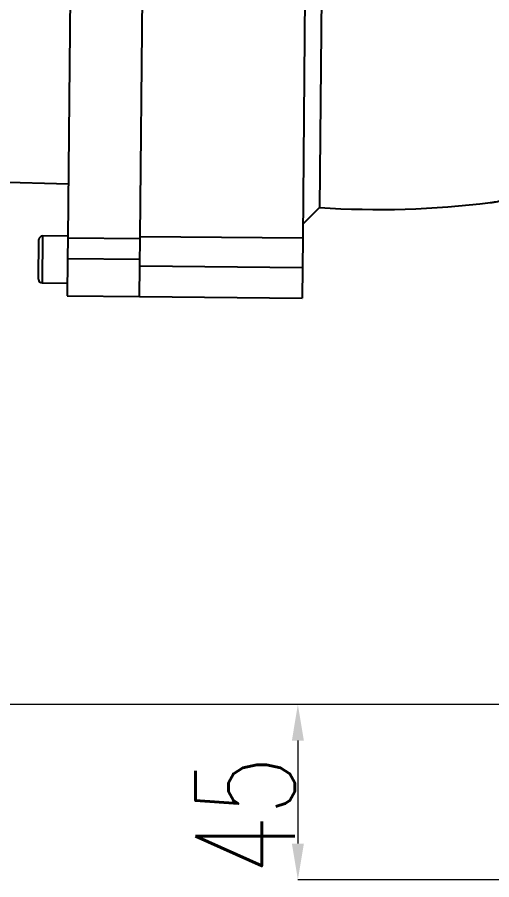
# Model space of a CAD drawing. Header units: millimetres. Extents: x 1663 to 4708, y 540 to 2693.
# Drawn here: x 2796.5 to 2927.8, y 892.8 to 1131.4 of the extents above; entities that cross this region are included whole.
import ezdxf

# ---------------------------------------------------------------- set-up
doc = ezdxf.new("R2010")
doc.units = ezdxf.units.MM
doc.layers.add('AM_5', color=3, linetype='Continuous', lineweight=25)
doc.styles.add('SLDTEXTSTYLE1', font='txt.shx', dxfattribs={"width": 0.7, "bigfont": 'gbcbig.shx'})
doc.dimstyles.new('SLDDIMSTYLE12$0', dxfattribs={"dimtxt": 12, "dimasz": 10, "dimexe": 0, "dimexo": 0.0625, "dimgap": 0.875, "dimtad": 1, "dimdec": 1, "dimlfac": 1.8, "dimrnd": 1e-09, "dimzin": 12, "dimdsep": 46, "dimtxsty": 'SLDTEXTSTYLE1', "dimcen": 0.09, "dimdle": 8.16, "dimclrd": 3, "dimclre": 3, "dimadec": 0, "dimazin": 3, "dimtfac": 1, "dimtdec": 1, "dimtofl": 0, "dimtmove": 0, "dimatfit": 3, "dimfxl": 0, "dimfrac": 2, "dimtolj": 1, "dimlwd": 5, "dimlwe": 5, "dimarcsym": 0})

# ---------------------------------------------------------------- blocks, each defined once
blk = doc.blocks.new('*D60')
at = {"layer": 'AM_5', "color": 3, "lineweight": 5, "transparency": 16777216}
blk.add_line((3048.86, 1280.13), (2781.7, 1280.13), dxfattribs=at)
at = {"layer": 'AM_5', "color": 3, "linetype": 'Continuous', "lineweight": 5, "transparency": 16777216}
for p, q in [((2781.7, 1270.13), (2781.7, 951.26)), ((3046.96, 941.26), (2781.7, 941.26))]:
    blk.add_line(p, q, dxfattribs=at)
at = {"layer": 'AM_5', "color": 3, "transparency": 16777216}
for points in [[(2780.04, 1270.13), (2783.37, 1270.13), (2781.7, 1280.13)], [(2780.04, 951.26), (2783.37, 951.26), (2781.7, 941.26)]]:
    blk.add_solid(points, dxfattribs=at)
at = {"layer": 'Defpoints', "color": 0, "transparency": 16777216}
for p in [(3048.92, 1280.13), (2781.7, 941.26), (3047.02, 941.26)]:
    blk.add_point(p, dxfattribs=at)
at = {"layer": 'AM_5', "color": 0, "transparency": 16777216, "insert": (2767.11, 999.56), "char_height": 12, "attachment_point": 5, "rotation": 90, "style": 'SLDTEXTSTYLE1'}
blk.add_mtext('\\A1;{\\H2.28571x;340}', dxfattribs=at)
blk = doc.blocks.new('*D75')
at = {"layer": 'AM_5', "color": 3, "lineweight": 5, "transparency": 16777216}
blk.add_line((3046.96, 941.26), (2874.12, 941.26), dxfattribs=at)
at = {"layer": 'AM_5', "color": 3, "linetype": 'Continuous', "lineweight": 5, "transparency": 16777216}
for p, q in [((2874.12, 931.26), (2874.12, 902.78)), ((3046.07, 892.78), (2874.12, 892.78))]:
    blk.add_line(p, q, dxfattribs=at)
at = {"layer": 'AM_5', "color": 3, "transparency": 16777216}
for points in [[(2872.46, 931.26), (2875.79, 931.26), (2874.12, 941.26)], [(2872.46, 902.78), (2875.79, 902.78), (2874.12, 892.78)]]:
    blk.add_solid(points, dxfattribs=at)
at = {"layer": 'Defpoints', "color": 0, "transparency": 16777216}
for p in [(3047.02, 941.26), (2874.12, 892.78), (3046.13, 892.78)]:
    blk.add_point(p, dxfattribs=at)
at = {"layer": 'AM_5', "color": 0, "transparency": 16777216, "insert": (2859.53, 910.57), "char_height": 12, "attachment_point": 5, "rotation": 90, "style": 'SLDTEXTSTYLE1'}
blk.add_mtext('\\A1;{\\H2.28571x;45}', dxfattribs=at)

msp = doc.modelspace()

# ---------------------------------------------------------------- linework, layer by layer
at = {"color": 7, "linetype": 'Continuous', "lineweight": 25}
for p, q in [((2881.001, 1173.683), (2880.122, 1078.759)), ((2811.263, 1156.316), (2810.468, 1070.402)), ((2830.472, 1070.703), (2831.262, 1156.131)), ((2876.26, 1155.715), (2875.47, 1070.286)), ((2549.485, 1092.306), (2810.606, 1085.331)), ((2875.505, 1074.137), (2880.122, 1078.759)), ((2927.381, 1080.126), (2927.775, 1080.148)), ((2802.361, 1058.906), (2802.463, 1069.906)), ((2803.472, 1070.896), (2803.352, 1057.897)), ((2810.472, 1070.831), (2803.472, 1070.896)), ((2810.468, 1070.402), (2810.414, 1064.552)), ((2810.468, 1070.402), (2830.467, 1070.217)), ((2830.396, 1062.499), (2830.472, 1070.703)), ((2875.47, 1070.286), (2830.472, 1070.703)), ((2875.47, 1070.286), (2875.394, 1062.083)), ((2810.414, 1064.552), (2810.319, 1054.332)), ((2830.413, 1064.367), (2810.414, 1064.552)), ((2830.318, 1054.147), (2830.396, 1062.499)), ((2875.394, 1062.083), (2830.396, 1062.499)), ((2875.394, 1062.083), (2875.317, 1053.731)), ((2803.352, 1057.897), (2810.352, 1057.832)), ((2810.319, 1054.332), (2830.318, 1054.147)), ((2830.318, 1054.147), (2875.317, 1053.731))]:
    msp.add_line(p, q, dxfattribs=at)
for centre, radius, start, end in [((2896.49, 1330.518), 252.291, 266.28025, 277.03387), ((2803.463, 1069.896), 1, 89.46975, 179.46975), ((2803.361, 1058.897), 1, 179.46975, 269.46975)]:
    msp.add_arc(centre, radius, start, end, dxfattribs=at)
msp.add_open_spline([(2927.381, 1080.126), (2927.384, 1080.126), (2927.394, 1080.128), (2927.531, 1080.149), (2927.815, 1080.193), (2928.163, 1080.248), (2928.538, 1080.307), (2929.043, 1080.388), (2929.706, 1080.497), (2930.552, 1080.638), (2931.975, 1080.881), (2934.169, 1081.274), (2937.301, 1081.877), (2940.81, 1082.607), (2944.361, 1083.405), (2947.808, 1084.234), (2951.241, 1085.109), (2956.224, 1086.455), (2962.75, 1088.38), (2970.683, 1090.958), (2975.957, 1092.866), (2978.559, 1093.807)], degree=3, knots=[0, 0, 0, 0, 0.00526226, 0.01732889, 0.03042658, 0.03998442, 0.05033012, 0.0615511, 0.07808269, 0.09656222, 0.11707484, 0.16763141, 0.22824004, 0.29910912, 0.36768872, 0.42849794, 0.49239051, 0.55938851, 0.70603548, 0.85498094, 1, 1, 1, 1], dxfattribs=at)

# ---------------------------------------------------------------- dimensions: what is measured, and where the dimension line sits
at = {"layer": 'AM_5'}
for base, p1, p2, text, picture, middle in [((2781.703, 941.255), (3048.919, 1280.134), (3047.021, 941.255), '{\\H2.28571x;340}', '*D60', (2781.703, 999.561)), ((2874.123, 892.776), (3047.021, 941.255), (3046.132, 892.776), '{\\H2.28571x;45}', '*D75', (2874.123, 910.566))]:
    dim = msp.add_linear_dim(base=base, p1=p1, p2=p2, angle=90, text=text, dimstyle='SLDDIMSTYLE12$0', override={"dimlfac": 1}, dxfattribs=at)
    dim.commit()
    dim.dimension.update_dxf_attribs({"geometry": picture, "text_midpoint": middle, "dimtype": 160})

doc.saveas('drawing.dxf')
